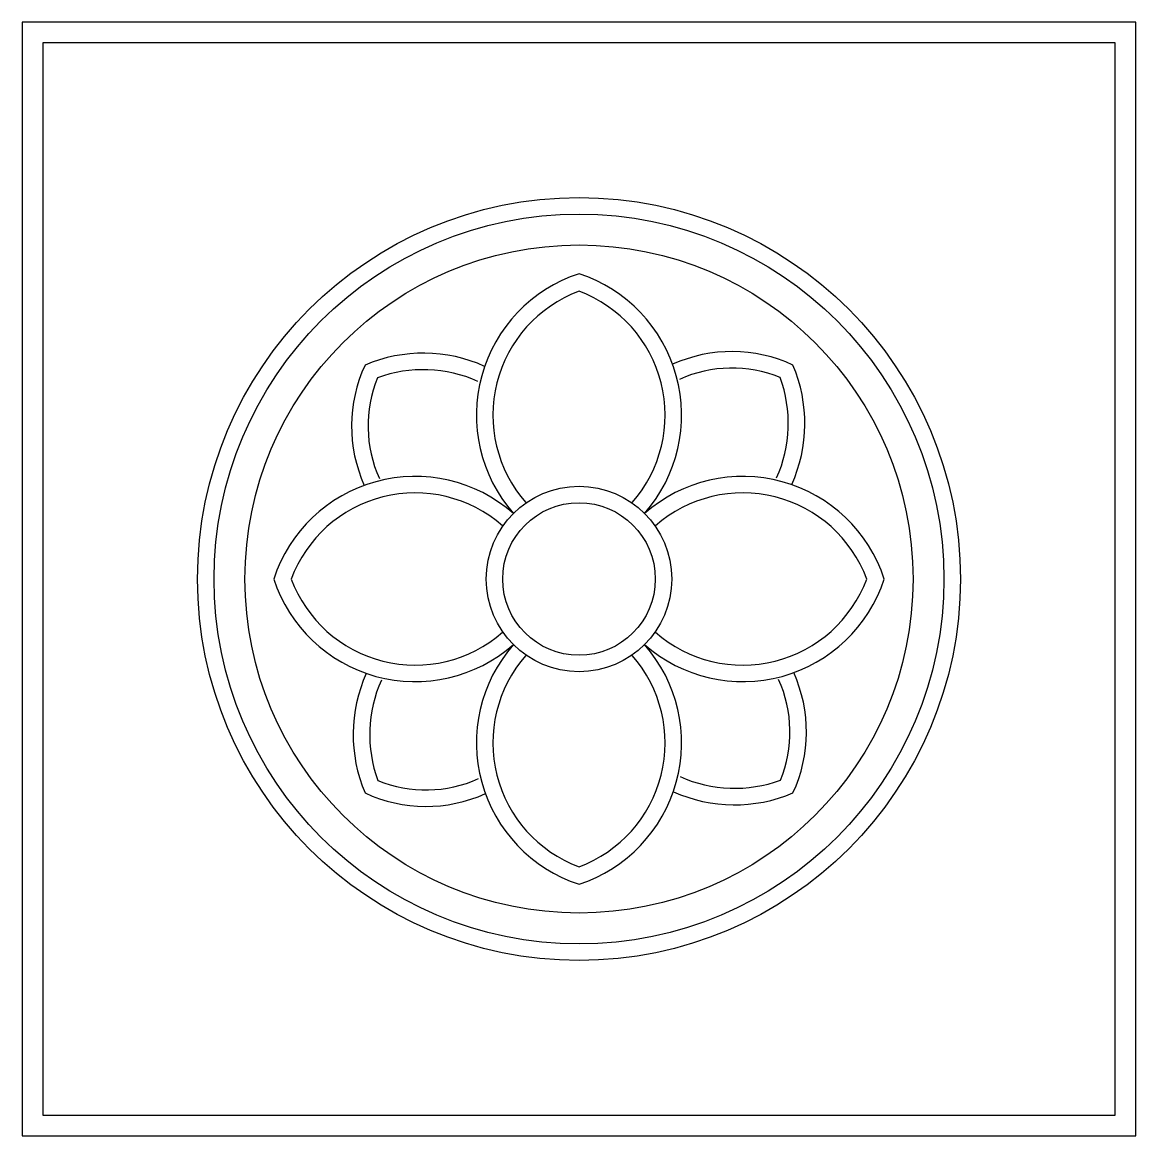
# Model space of a CAD drawing. Extents: x 30 to 330, y -60 to 240.
import ezdxf

# ---------------------------------------------------------------- set-up
doc = ezdxf.new("R2010")
doc.units = 0
doc.header["$LTSCALE"] = 10
doc.header["$MEASUREMENT"] = 0
doc.layers.add('3', color=3, linetype='CONTINUOUS')
doc.layers.add('4', color=4, linetype='CONTINUOUS')

msp = doc.modelspace()

# ---------------------------------------------------------------- linework, layer by layer
at = {"layer": '3'}
msp.add_lwpolyline([(35.08, -54.8), (323.96, -54.8), (323.96, 234.09), (35.08, 234.09)], close=True, dxfattribs=at)
for points in [[(193.86, 110.25, 0.525288), (179.52, 167.18, 0.525288), (165.18, 110.25, 0.525288)], [(152.27, 142.89, 0.196413), (125.21, 143.84, 0.205037), (125.74, 116.7, 0.205037)], [(232.76, 116.89, 0.196413), (233.71, 143.95, 0.205037), (206.58, 143.43, 0.205037)], [(158.91, 103.98, 0.525288), (101.98, 89.64, 0.525288), (158.91, 75.3, 0.525288)], [(200.13, 75.3, 0.525288), (257.06, 89.64, 0.525288), (200.13, 103.98, 0.525288)], [(165.18, 69.03, 0.525288), (179.52, 12.1, 0.525288), (193.86, 69.03, 0.525288)], [(126.28, 62.4, 0.196413), (125.33, 35.34, 0.205037), (152.46, 35.86, 0.205037)]]:
    msp.add_lwpolyline(points, format="xyb", dxfattribs=at)
for radius in [98.33, 20.56]:
    msp.add_circle((179.52, 89.64), radius, dxfattribs=at)
at = {"layer": '4'}
msp.add_lwpolyline([(29.52, -60.36), (329.52, -60.36), (329.52, 239.64), (29.52, 239.64)], close=True, dxfattribs=at)
for points in [[(197.2, 107.32, 0.53844), (179.52, 171.89, 0.53844), (161.84, 107.32, 0.53844)], [(154.1, 146.94, 0.20898), (121.87, 147.29, 0.218102), (121.68, 114.87)], [(236.82, 115.06, 0.20898), (237.17, 147.29, 0.218102), (204.75, 147.48)], [(161.84, 107.32, 0.53844), (97.27, 89.64, 0.53844), (161.84, 71.96, 0.53844)], [(197.2, 71.96, 0.53844), (261.77, 89.64, 0.53844), (197.2, 107.32, 0.53844)], [(161.84, 71.96, 0.53844), (179.52, 7.4, 0.53844), (197.2, 71.96, 0.53844)], [(122.22, 64.22, 0.20898), (121.87, 31.99, 0.218102), (154.29, 31.81)], [(204.94, 32.34, 0.20898), (237.17, 31.99, 0.218102), (237.36, 64.41)], [(206.77, 36.4, 0.196413), (233.83, 35.45, 0.205037), (233.3, 62.58, 0.205037)]]:
    msp.add_lwpolyline(points, format="xyb", dxfattribs=at)
for radius in [102.78, 90, 25]:
    msp.add_circle((179.52, 89.64), radius, dxfattribs=at)

doc.saveas('drawing.dxf')
